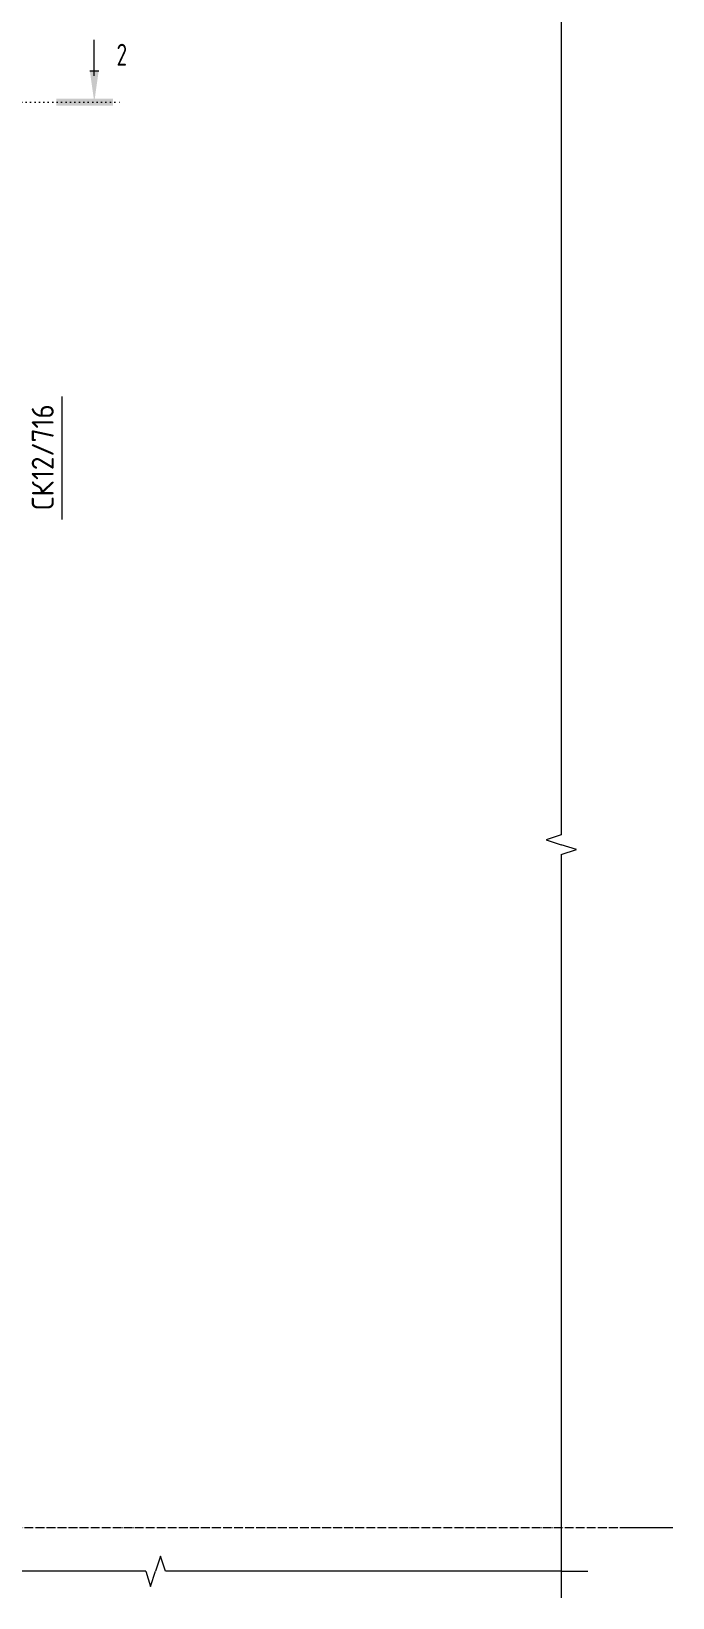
# Model space of a CAD drawing. Header units: millimetres. Extents: x -6516 to 17647, y -4389 to 6814.
# Drawn here: x 4332 to 5792, y -159 to 3406 of the extents above; entities that cross this region are included whole.
import ezdxf

# ---------------------------------------------------------------- set-up
doc = ezdxf.new("R2010")
doc.units = ezdxf.units.MM
doc.linetypes.add('02 Штрихпунктирная _20 мм_', pattern=[25, 20, -2.5, 0, -2.5])
doc.linetypes.add('04 Пунктир 10мм', pattern=[10, 0, -10])
for name, color, linetype, lineweight in [('AA_Oformlenie', 7, 'Continuous', 9), ('AA_Razrez', 7, 'Continuous', 9), ('AA_Vinoska', 7, 'Continuous', 9), ('Оси', 7, 'Continuous', 9)]:
    doc.layers.add(name, color=color, linetype=linetype, lineweight=lineweight)
doc.styles.add('ISOCPEUR_1', font='isocpeur.TTF', dxfattribs={"width": 0.9, "height": 50})
doc.styles.add('ISOCPEUR_4', font='isocpeur.TTF', dxfattribs={"width": 0.7, "height": 50})

# ---------------------------------------------------------------- blocks, each defined once
blk = doc.blocks.new('011_Прямоугольник обрыва _ЭлУзла_ - 011_Прямоугольник обрыва _ЭлУзла_-3927897-КР_ФПм1_Арм_1')
at = {"layer": 'AA_Oformlenie'}
for p, q in [((3695.4, -1675.7), (3695.4, -4938.7)), ((3695.4, -4983.2), (3695.4, -6614.9)), ((2749.6, -6614.9), (946.4, -6614.9)), ((3695.4, -6614.9), (2794.1, -6614.9))]:
    blk.add_line(p, q, dxfattribs=at)
blk = doc.blocks.new('Разрез - Номер узла_ спереди-394134-КР_ФПм1_Арм_1')
at = {"layer": 'AA_Razrez'}
for points in [[(7.33, 0.4), (7.33, -0.39), (0.87, -0.39), (0.87, 0.4)], [(3.5, -3.53), (2.5, -3.53), (3, 0)]]:
    blk.add_hatch(color=256, dxfattribs=at).paths.add_polyline_path(points)
for p, q in [((2.5, -3.53), (3.5, -3.53)), ((3, -3), (3, -7.1))]:
    blk.add_line(p, q, dxfattribs=at)
blk = doc.blocks.new('042_М_Арматуры - Диам длина поз-2260293-КР_ФПм1_Арм_1')
at = {"layer": 'AA_Vinoska'}
blk.add_line((-7, 0), (7, 0), dxfattribs=at)

msp = doc.modelspace()

# ---------------------------------------------------------------- linework, layer by layer
at = {"layer": 'AA_Razrez', "linetype": '04 Пунктир 10мм'}
msp.add_line((1653.9754, 3245.0424), (4535.4889, 3245.0424), dxfattribs=at)
at = {"layer": 'AA_Vinoska'}
for p, q in [((5538.6358, 1577.1229), (5503.9757, 1565.8612)), ((5503.9757, 1565.8612), (5538.6358, 1554.5994)), ((5573.2768, 1543.5994), (5538.6358, 1554.5994)), ((5538.6358, 1532.5994), (5573.2768, 1543.5994)), ((4626.0385, -64.4655), (4614.7768, -99.1255)), ((4637.3003, -99.1255), (4626.0385, -64.4655)), ((4592.7768, -99.1255), (4603.7768, -133.7665)), ((4603.7768, -133.7665), (4614.7768, -99.1255)), ((5538.6358, -99.1255), (5598.6358, -99.1255)), ((5538.6358, -99.1255), (5538.6358, -159.1255))]:
    msp.add_line(p, q, dxfattribs=at)
at = {"layer": 'Оси', "linetype": '02 Штрихпунктирная _20 мм_'}
msp.add_line((5692.1256, 0), (1743.3629, 0), dxfattribs=at)
at = {"layer": 'Оси'}
msp.add_line((5792.1256, 0), (5692.1256, 0), dxfattribs=at)

# ---------------------------------------------------------------- block references
at = {"layer": 'AA_Oformlenie'}
msp.add_blockref('011_Прямоугольник обрыва _ЭлУзла_ - 011_Прямоугольник обрыва _ЭлУзла_-3927897-КР_ФПм1_Арм_1', (1843.2, 6515.7743), dxfattribs=at)
at = {"layer": 'AA_Razrez', "xscale": 19.99999999999999, "yscale": 19.99999999999999, "zscale": 19.99999999999999, "rotation": 180}
msp.add_blockref('Разрез - Номер узла_ спереди-394134-КР_ФПм1_Арм_1', (4535.4889, 3245.0424), dxfattribs=at)
at = {"layer": 'AA_Vinoska', "xscale": 19.99999999999999, "yscale": 19.99999999999999, "zscale": 19.99999999999999, "rotation": 89.99999999999991}
msp.add_blockref('042_М_Арматуры - Диам длина поз-2260293-КР_ФПм1_Арм_1', (4402.0896, 2434.8679), dxfattribs=at)

# ---------------------------------------------------------------- texts
at = {"layer": 'AA_Razrez', "insert": (4526.2374, 3377.9035), "char_height": 50, "width": 30.303787, "attachment_point": 1, "style": 'ISOCPEUR_4'}
msp.add_mtext('\\fISOCPEUR|b0|i0|c204|p34|;\\W.7;2', dxfattribs=at)
at = {"layer": 'AA_Vinoska', "char_height": 50, "attachment_point": 1, "rotation": 90, "style": 'ISOCPEUR_1'}
for s, insert, width in [('12/716', (4333.0846, 2385.0264), 210.683475), ('СК', (4333.0846, 2317.1607), 82.253137)]:
    msp.add_mtext(s, dxfattribs=dict(at, insert=insert, width=width))

doc.saveas('drawing.dxf')
